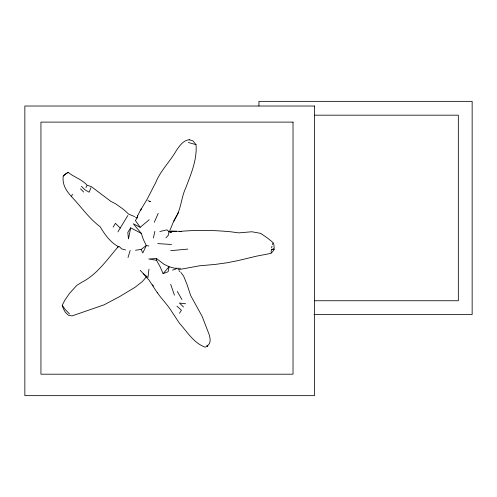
<?xml version="1.0" encoding="UTF-8"?>
<svg xmlns="http://www.w3.org/2000/svg" width="497" height="497" viewBox="0 0 497 497"><rect width="100%" height="100%" fill="white"/><g stroke="black" fill="none" stroke-linecap="round" stroke-linejoin="round"><path stroke-width="0.75" d="M135.495 217.183L137.048 217.947L137.296 217.624L137.563 215.816L141.303 208.603M271.113 252.594L271.374 249.581L273.903 248.854L274.176 247.854L273.859 244.605L273.064 242.542L266.97 237.653L260.583 233.348L251.849 231.764L238.653 232.876L231.006 231.819C213.803 230.136 196.346 229.894 179.187 231.478M159.817 231.509L166.961 229.881L168.856 231.509L168.601 234.851L165.948 237.889M148.957 269.237L147.963 277.425L143.304 273.648L140.222 270.325M154.884 231.353L153.368 238.007M271.642 247.866L271.983 246.164M130.699 227.843L128.462 238.958L127.81 232.347L130.699 227.843L141.328 233.391L143.372 239.548L146.261 245.561L142.801 252.948L141.148 249.426L135.488 250.252M272.375 244.586L272.785 243.25M128.009 257.533L130.195 250.438M157.45 292.615L157.785 293.298C162.159 299.542 167.619 304.897 171.608 311.352L179.392 323.18C187.239 331.779 193.644 343.104 205.18 347.154L207.665 346.21L207.939 345.39C211.15 342.762 210.175 338.364 209.287 334.885L202.099 316.297L190.711 295.603L186.94 284.209L183.617 276.096L180.846 272.412M90.92 187.748L89.168 192.215L84.838 189.748L81.334 186.294M141.608 208.405L147.075 199.322L155.586 182.859C160.363 170.788 169.962 161.699 176.36 150.554C179.46 145.95 183.424 140.005 189.444 139.775M169.415 231.677L172.968 222.904L178.491 212.579M71.661 196.066L72.394 194.277M154.287 222.296L158.22 213.356M140.688 210.417L141.403 208.914M85.919 187.593L86.876 185.679M273.903 248.854L274.114 249.388L273.555 250.469L271.132 253.352L256.75 256.11L237.554 260.708L226.955 262.789L214.81 264.46L199.57 265.783L181.014 269.206L179.175 269.48L177.963 269.113M173.726 221.066L176.913 215.17M157.381 292.876L148.901 279.941L146.186 277.04L142.422 281.488L135.097 287.26L119.783 296.498L104.134 304.81L72.084 315.912L68.437 315.222L65.449 312.464L63.405 308.836L62.231 305.301L64.734 300.387L69.4 293.497L76.768 285.39L81.887 282.221C97.12 274.387 106.787 259.987 117.659 247.338L118.578 246.748C110.359 242.368 104.836 234.627 100.189 226.769C91.243 220.09 84.403 211.268 77.184 202.938C70.189 194.731 61.727 188.121 63.212 176L65.287 174.025L68.151 172.322C74.003 177.218 81.93 179.324 87.105 185.219L91.355 186.648L110.862 201.384L116.031 204.062L123.473 209.392L128.667 214.145L134.637 216.574M117.901 231.906L127.847 215.499M177.311 214.524C181.374 206.212 181.666 196.346 185.754 187.903C190.96 174.18 197.259 159.624 196.029 144.658L192.923 140.837L189.183 139.719M113.105 227.135L115.441 223.352L120.218 228.086M137.184 217.736L135.383 220.544L140.204 227.303L149.199 219.749M179.492 313.234L181.436 310.271L176.951 306.133M180.461 268.293L176.441 268.256L175.876 269.007L172.546 270.126M156.561 260.304L148.765 258.993L156.524 258.527L156.561 260.304L160.189 266.92L163.091 273.654L169.086 266.727L174.198 268.132L176.441 268.256M68.151 172.322L63.212 176M141.148 249.426L146.261 245.561L148.907 245.959M117.596 247.208L118.907 246.232L121.653 248.873L125.511 249.972M137.557 216.332L137.563 215.816M163.091 273.654L168.11 271.741L169.086 266.727L163.917 264.224L156.524 258.527M169.955 231.496L172.577 231.378M187.81 249.09L170.72 250.674M271.374 249.581L274.114 249.388M169.875 232.316L171.341 232.248L171.26 230.999L181.43 231.434M173.167 231.36L176.348 231.366M314.676 115.174L458.327 115.174L458.327 300.753L314.676 300.753M313.98 314.57L472.15 314.57L472.15 101.351L258.931 101.351L258.931 106.004M157.723 243.611L171.558 244.487M185.63 303.785L179.454 303.046L183.542 307.034M188.369 142.496L196.029 144.658M168.856 231.509L171.341 232.248M149.634 201.285L150.398 201.583L147.913 200.608M140.204 227.303L133.308 223.774L141.328 233.391M69.524 313.93L65.25 309.538L62.231 305.301M80.52 188.81L83.676 192.066M178.914 270.604L179.957 271.722M143.304 273.648L146.317 277.109M206.808 345.21L207.665 346.21M152.629 284.818L153.424 286.048M177.311 291.435L181.902 299.505M170.67 284.278L174.441 295.175M314.477 106.023L24.85 106.023L24.85 395.649L314.477 395.649L314.477 106.023M293.025 122.113L40.94 122.113L40.94 374.198L293.025 374.198L293.025 122.113"/></g></svg>
